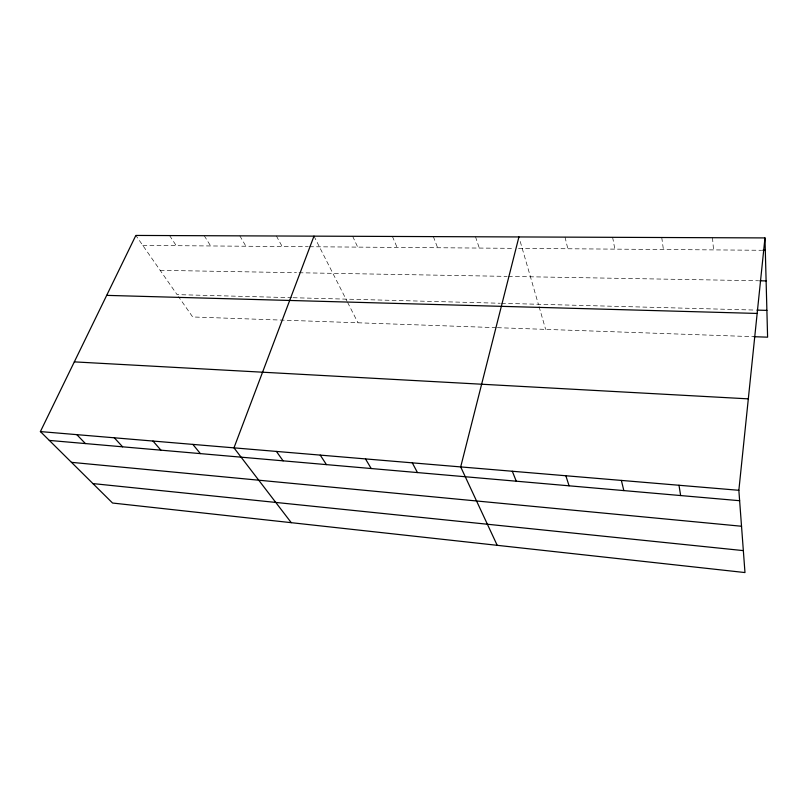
<?xml version="1.0" encoding="UTF-8"?>
<svg xmlns="http://www.w3.org/2000/svg" width="808" height="808" viewBox="0 0 808 808"><rect width="100%" height="100%" fill="white"/><g stroke="black" fill="none" stroke-linecap="round" stroke-linejoin="round"><path stroke-width="0.61" stroke-dasharray="4.04 3.03" d="M142.804 245.43L308.232 246.723M309.474 246.733L513.646 248.339M518.554 248.379L761.601 250.278M160.156 270.326L296.496 272.71M299.011 272.75L507.101 276.386M508.333 276.407L758.591 280.77M291.9 297.687L177.093 294.617L135.845 235.441M293.142 297.718L500.243 303.252M501.475 303.283L755.702 310.08M496.163 327.644L192.678 316.968L178.507 296.647M497.405 327.684L753.985 336.704M169.589 235.572L176.275 245.693M204.232 235.704L210.636 245.965M239.825 235.845L245.915 246.238M276.397 235.997L282.164 246.521M313.989 236.138L347.046 301.283M347.591 302.354L357.964 322.786M352.652 236.29L357.702 247.117M392.425 236.451L397.082 247.42M433.361 236.613L437.593 247.743M475.508 236.774L479.296 248.066M520.241 241.531L538.38 304.273M539.077 306.666L545.642 329.381M565.034 237.128L567.822 248.763M612.626 237.32L614.858 249.127M661.752 237.512L663.398 249.51M712.515 237.714L713.525 249.904"/><path stroke-width="1.21" d="M738.855 490.294L764.974 237.916L135.845 235.441L40.4 431.583L112.554 503.031L744.976 572.559L738.855 490.294L40.4 431.583M518.918 236.946L460.691 466.913L497.203 545.319M313.989 236.138L233.966 447.854L291.264 522.675M762.833 250.288L765.307 250.308M759.853 280.8L766.115 280.901M756.945 310.11L766.893 310.383M106.676 295.375L757.157 313.443M753.985 336.704L767.6 337.178L764.974 237.916M74.316 361.873L748.319 398.859M49.318 440.421L739.633 500.707M71.457 462.338L741.532 526.25M92.92 483.588L743.35 550.612M76.811 434.654L85.426 443.572M114.322 437.805L122.604 446.824M152.985 441.047L160.913 450.167M192.849 444.4L200.394 453.611M276.407 451.419L283.093 460.843M320.221 455.106L326.442 464.62M365.499 458.914L371.205 468.529M412.292 462.843L417.463 472.569M512.322 471.256L516.261 481.204M565.852 475.75L569.074 485.82M621.372 480.417L623.837 490.597M678.993 485.265L680.649 495.556"/></g></svg>
